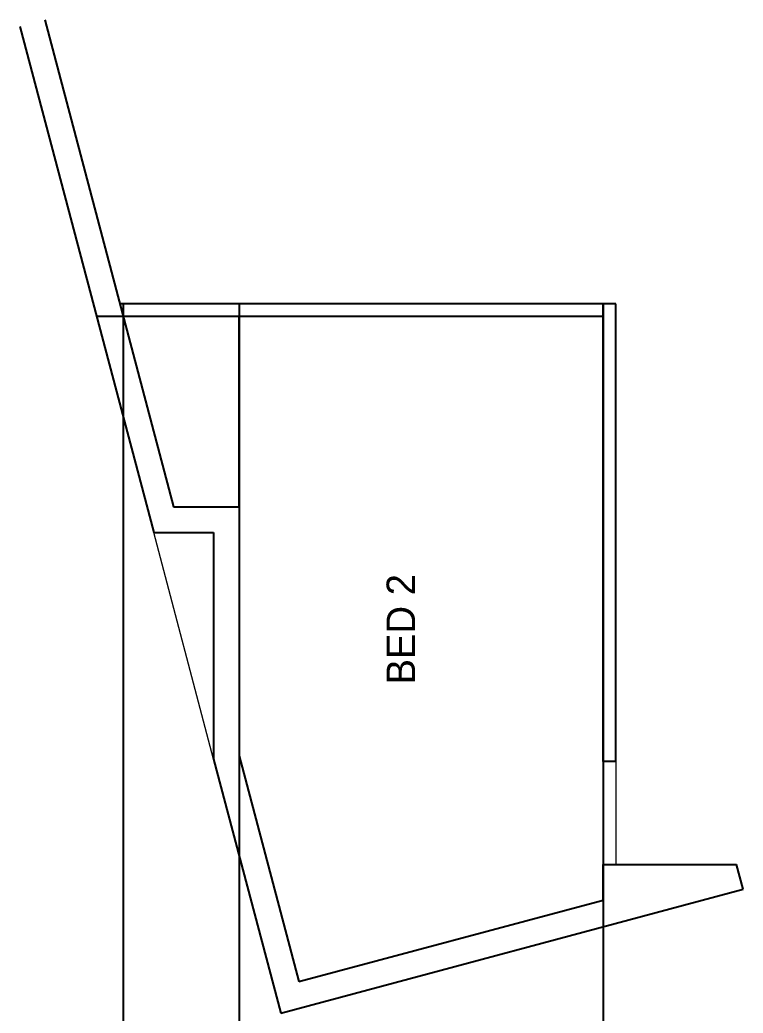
# Model space of a CAD drawing. Header units: inches. Extents: x -21847 to -712, y -8920 to 1030.
# Drawn here: x -21847.4 to -21594.2, y -1582.2 to -1234.7 of the extents above; entities that cross this region are included whole.
import ezdxf

# ---------------------------------------------------------------- set-up
doc = ezdxf.new("R2010")
doc.units = ezdxf.units.IN
doc.header["$LTSCALE"] = 0.005
doc.header["$MEASUREMENT"] = 0
doc.layers.add('3DJORDAN', color=100, linetype='Continuous', lineweight=13)
doc.layers.add('TEXT-1', color=3, linetype='Continuous')
doc.styles.add('COMIC SANS MS', font='comic.ttf', dxfattribs={"height": 5})

msp = doc.modelspace()

# ---------------------------------------------------------------- linework, layer by layer
for p, q in [((-21847.4297, -1236.9591), (-21800.5673, -1414.0759)), ((-21838.7291, -1234.6571), (-21793.6389, -1405.0759)), ((-21638.7434, -1333.9902), (-21812.4471, -1333.9902)), ((-21643.2434, -1494.172), (-21643.2434, -1333.9902)), ((-21638.7434, -1494.172), (-21638.7434, -1333.9902)), ((-21643.2434, -1338.4902), (-21820.5661, -1338.4902)), ((-21770.6077, -1405.0759), (-21770.6077, -1338.4902)), ((-21793.6389, -1405.0759), (-21770.6077, -1405.0759)), ((-21770.6077, -1405.0759), (-21770.6077, -1492.1227)), ((-21800.5673, -1414.0759), (-21779.6077, -1414.0759)), ((-21779.6077, -1414.0759), (-21779.6077, -1493.2931)), ((-21779.6077, -1493.2931), (-21756.0887, -1582.1832)), ((-21770.6077, -1492.1227), (-21749.6966, -1571.1561)), ((-21638.7434, -1494.172), (-21643.2434, -1494.172)), ((-21643.2434, -1542.6706), (-21643.2434, -1530.172)), ((-21643.2434, -1530.172), (-21596.5347, -1530.172)), ((-21594.191, -1538.8615), (-21596.5347, -1530.172)), ((-21756.0887, -1582.1832), (-21594.191, -1538.8615)), ((-21749.6966, -1571.1561), (-21643.2434, -1542.6706))]:
    msp.add_line(p, q)
for p in [(-21811.2564, -1333.9902), (-21770.6077, -1333.9902), (-21643.2434, -1333.9902)]:
    msp.add_ray(p, (0, -1))
at = {"layer": '3DJORDAN'}
for p, q in [((-21779.6077, -1493.2931), (-21800.5673, -1414.0759)), ((-21643.2434, -1494.172), (-21643.2434, -1530.172)), ((-21638.7434, -1494.172), (-21638.7434, -1530.172))]:
    msp.add_line(p, q, dxfattribs=at)

# ---------------------------------------------------------------- texts
at = {"layer": 'TEXT-1', "insert": (-21719.0375, -1467.2069), "char_height": 10, "attachment_point": 1, "rotation": 90, "style": 'COMIC SANS MS'}
msp.add_mtext_dynamic_manual_height_columns('BED 2', width=85, gutter_width=50, heights=[0], dxfattribs=at)

doc.saveas('drawing.dxf')
